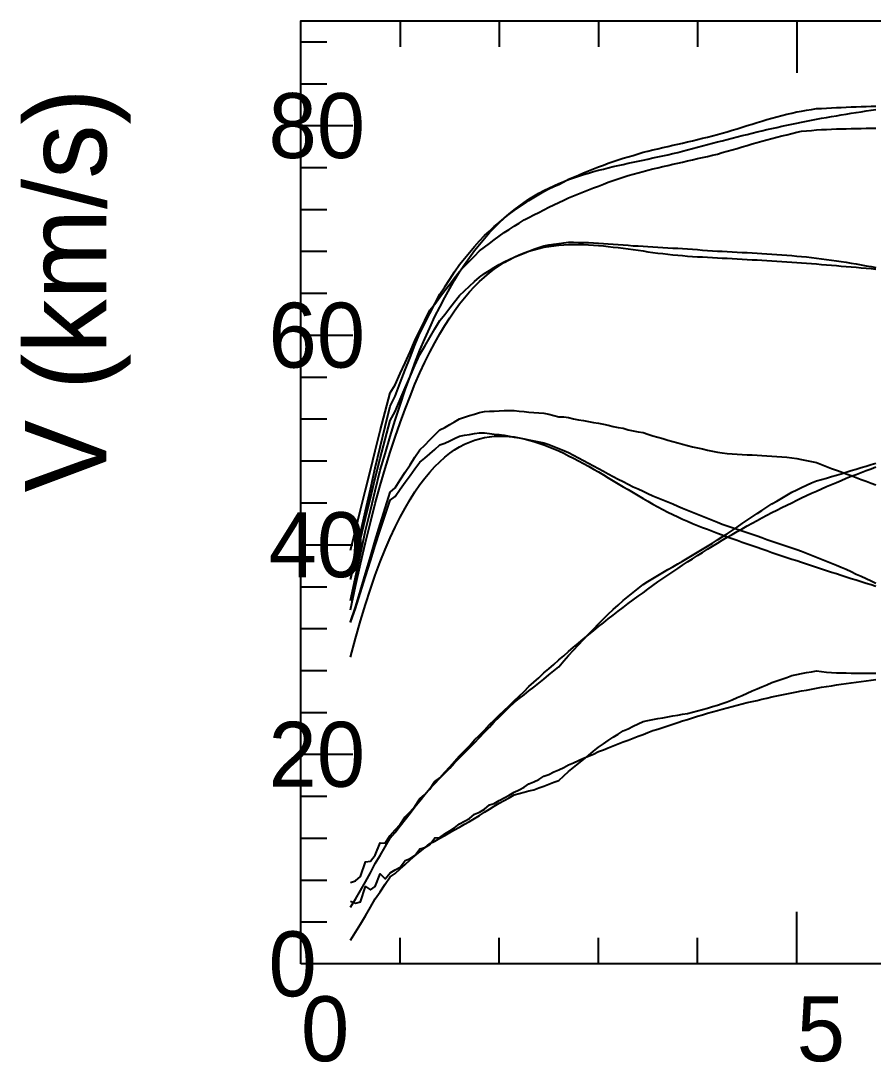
# Model space of a CAD drawing. Extents: x -35 to 179, y -35 to 142.
# Drawn here: x -34.5 to 70.5, y -12.1 to 116.2 of the extents above; entities that cross this region are included whole.
import ezdxf

# ---------------------------------------------------------------- set-up
doc = ezdxf.new("R2010")
doc.units = 0

msp = doc.modelspace()

# ---------------------------------------------------------------- linework, layer by layer
at = {"color": 0}
for p, q in [((12.22, 116.19), (12.22, 112.99)), ((24.44, 116.19), (24.44, 112.99)), ((36.66, 116.19), (36.66, 112.99)), ((48.88, 116.19), (48.88, 112.99)), ((61.1, 116.19), (61.1, 109.79)), ((0, 113.61), (3.2, 113.61)), ((0, 108.44), (3.2, 108.44)), ((0, 103.28), (6.4, 103.28)), ((0, 98.11), (3.2, 98.11)), ((0, 92.95), (3.2, 92.95)), ((0, 87.79), (3.2, 87.79)), ((0, 82.62), (3.2, 82.62)), ((0, 77.46), (6.4, 77.46)), ((0, 72.29), (3.2, 72.29)), ((0, 67.13), (3.2, 67.13)), ((0, 61.97), (3.2, 61.97)), ((0, 56.8), (3.2, 56.8)), ((0, 51.64), (6.4, 51.64)), ((0, 46.47), (3.2, 46.47)), ((0, 41.31), (3.2, 41.31)), ((0, 36.15), (3.2, 36.15)), ((0, 30.98), (3.2, 30.98)), ((0, 25.82), (6.4, 25.82)), ((0, 20.66), (3.2, 20.66)), ((0, 15.49), (3.2, 15.49)), ((0, 10.33), (3.2, 10.33)), ((0, 5.16), (3.2, 5.16)), ((61.1, 0), (61.1, 6.4)), ((12.22, 0), (12.22, 3.2)), ((24.44, 0), (24.44, 3.2)), ((36.66, 0), (36.66, 3.2)), ((48.88, 0), (48.88, 3.2))]:
    msp.add_line(p, q, dxfattribs=at)
msp.add_lwpolyline([(0, 0), (0, 116.19), (179.2, 116.19), (179.2, 0)], close=True, dxfattribs=at)
at = {"color": 4}
for points in [[(6.11, 47.87), (6.72, 50.38), (7.33, 53.1), (7.94, 55.82), (8.55, 58.48), (9.16, 61.1), (9.78, 63.67), (10.39, 66.2), (11, 68.71), (11.61, 69.96), (12.22, 71.6), (12.83, 73.18), (13.44, 74.71), (14.05, 76.21), (14.66, 77.7), (15.27, 78.91), (15.89, 80.14), (16.5, 81.32), (17.11, 82.5), (17.72, 83.4), (18.33, 84.34), (18.94, 85.26), (19.55, 86.16), (20.16, 86.92), (20.77, 87.65), (21.38, 88.38), (22, 89.09), (22.61, 89.72), (23.22, 90.28), (23.83, 90.83), (24.44, 91.36), (25.05, 91.88), (25.66, 92.35), (26.27, 92.82), (26.88, 93.24), (27.49, 93.65), (28.1, 94.03), (28.72, 94.41), (29.33, 94.79), (29.94, 95.17), (30.55, 95.49), (31.16, 95.76), (31.77, 96.03), (32.38, 96.37), (32.99, 96.69), (33.6, 96.93), (34.21, 97.19), (34.83, 97.44), (35.44, 97.7), (36.05, 97.95), (36.66, 98.19), (37.27, 98.42), (37.88, 98.63), (38.49, 98.84), (39.1, 99.05), (39.71, 99.26), (40.32, 99.43), (40.94, 99.6), (41.55, 99.81), (42.16, 100.01), (42.77, 100.14), (43.38, 100.28), (43.99, 100.43), (44.6, 100.57), (45.21, 100.71), (45.82, 100.85), (46.43, 100.99), (47.04, 101.13), (47.66, 101.27), (48.27, 101.42), (48.88, 101.57), (49.49, 101.72), (50.1, 101.86), (50.71, 102.02), (51.32, 102.17), (51.93, 102.34), (52.54, 102.52), (53.15, 102.7), (53.77, 102.89), (54.38, 103.09), (54.99, 103.28), (55.6, 103.47), (56.21, 103.65), (56.82, 103.83), (57.43, 104.02), (58.04, 104.19), (58.65, 104.35), (59.26, 104.51), (59.88, 104.67), (60.49, 104.83), (61.1, 104.96), (61.71, 105.07), (62.32, 105.18), (62.93, 105.27), (63.54, 105.37), (64.15, 105.39), (64.76, 105.43), (65.37, 105.45), (65.99, 105.49), (66.6, 105.52), (67.21, 105.56), (67.82, 105.58), (68.43, 105.6), (69.04, 105.62), (69.65, 105.64), (70.26, 105.66), (70.87, 105.68)], [(6.11, 47.36), (6.72, 49.75), (7.33, 52.33), (7.94, 54.9), (8.55, 57.39), (9.16, 59.84), (9.78, 62.26), (10.39, 64.61), (11, 66.94), (11.61, 68.07), (12.22, 69.55), (12.83, 70.98), (13.44, 72.36), (14.05, 73.72), (14.66, 75.06), (15.27, 76.11), (15.89, 77.18), (16.5, 78.23), (17.11, 79.26), (17.72, 80.02), (18.33, 80.81), (18.94, 81.58), (19.55, 82.34), (20.16, 82.94), (20.77, 83.51), (21.38, 84.07), (22, 84.61), (22.61, 85.06), (23.22, 85.44), (23.83, 85.8), (24.44, 86.15), (25.05, 86.49), (25.66, 86.77), (26.27, 87.06), (26.88, 87.32), (27.49, 87.58), (28.1, 87.82), (28.72, 88.04), (29.33, 88.26), (29.94, 88.46), (30.55, 88.6), (31.16, 88.69), (31.77, 88.77), (32.38, 88.85), (32.99, 88.92), (33.6, 88.9), (34.21, 88.89), (34.83, 88.88), (35.44, 88.86), (36.05, 88.83), (36.66, 88.8), (37.27, 88.77), (37.88, 88.73), (38.49, 88.68), (39.1, 88.64), (39.71, 88.59), (40.32, 88.53), (40.94, 88.47), (41.55, 88.45), (42.16, 88.41), (42.77, 88.37), (43.38, 88.33), (43.99, 88.3), (44.6, 88.26), (45.21, 88.23), (45.82, 88.19), (46.43, 88.16), (47.04, 88.12), (47.66, 88.08), (48.27, 88.04), (48.88, 88), (49.49, 87.95), (50.1, 87.91), (50.71, 87.86), (51.32, 87.81), (51.93, 87.79), (52.54, 87.76), (53.15, 87.73), (53.77, 87.69), (54.38, 87.66), (54.99, 87.63), (55.6, 87.59), (56.21, 87.56), (56.82, 87.52), (57.43, 87.48), (58.04, 87.44), (58.65, 87.39), (59.26, 87.35), (59.88, 87.3), (60.49, 87.26), (61.1, 87.21), (61.71, 87.15), (62.32, 87.09), (62.93, 87.02), (63.54, 86.94), (64.15, 86.87), (64.76, 86.79), (65.37, 86.7), (65.99, 86.62), (66.6, 86.53), (67.21, 86.45), (67.82, 86.34), (68.43, 86.23), (69.04, 86.13), (69.65, 86.02), (70.26, 85.91), (70.87, 85.81)], [(6.11, 6.99), (6.72, 7.99), (7.33, 9.03), (7.94, 10.1), (8.55, 11.22), (9.16, 12.35), (9.78, 13.36), (10.39, 14.43), (11, 15.47), (11.61, 16.18), (12.22, 17), (12.83, 17.8), (13.44, 18.58), (14.05, 19.35), (14.66, 20.09), (15.27, 20.85), (15.89, 21.6), (16.5, 22.21), (17.11, 22.87), (17.72, 23.49), (18.33, 24.13), (18.94, 24.76), (19.55, 25.37), (20.16, 26), (20.77, 26.62), (21.38, 27.24), (22, 27.89), (22.61, 28.53), (23.22, 29.16), (23.83, 29.81), (24.44, 30.4), (25.05, 31), (25.66, 31.61), (26.27, 32.19), (26.88, 32.68), (27.49, 33.15), (28.1, 33.62), (28.72, 34.09), (29.33, 34.58), (29.94, 35.09), (30.55, 35.61), (31.16, 36.11), (31.77, 36.61), (32.38, 37.33), (32.99, 37.98), (33.6, 38.64), (34.21, 39.3), (34.83, 39.95), (35.44, 40.6), (36.05, 41.25), (36.66, 41.89), (37.27, 42.51), (37.88, 43.07), (38.49, 43.64), (39.1, 44.21), (39.71, 44.77), (40.32, 45.25), (40.94, 45.76), (41.55, 46.24), (42.16, 46.74), (42.77, 47.11), (43.38, 47.47), (43.99, 47.85), (44.6, 48.21), (45.21, 48.57), (45.82, 48.93), (46.43, 49.27), (47.04, 49.62), (47.66, 49.97), (48.27, 50.35), (48.88, 50.72), (49.49, 51.09), (50.1, 51.45), (50.71, 51.85), (51.32, 52.23), (51.93, 52.61), (52.54, 52.99), (53.15, 53.4), (53.77, 53.82), (54.38, 54.24), (54.99, 54.65), (55.6, 55.07), (56.21, 55.47), (56.82, 55.86), (57.43, 56.27), (58.04, 56.66), (58.65, 57.02), (59.26, 57.39), (59.88, 57.74), (60.49, 58.1), (61.1, 58.41), (61.71, 58.69), (62.32, 58.97), (62.93, 59.25), (63.54, 59.52), (64.15, 59.68), (64.76, 59.85), (65.37, 60.03), (65.99, 60.2), (66.6, 60.39), (67.21, 60.58), (67.82, 60.77), (68.43, 60.95), (69.04, 61.14), (69.65, 61.33), (70.26, 61.51), (70.87, 61.7)]]:
    msp.add_lwpolyline(points, dxfattribs=at)
at = {"color": 3}
for points in [[(6.11, 44.75), (6.72, 47.65), (7.33, 50.47), (7.94, 53.41), (8.55, 55.85), (9.16, 58.29), (9.78, 60.81), (10.39, 62.83), (11, 64.98), (11.61, 66.97), (12.22, 68.84), (12.83, 70.71), (13.44, 72.38), (14.05, 73.99), (14.66, 75.6), (15.27, 77), (15.89, 78.38), (16.5, 79.76), (17.11, 80.92), (17.72, 82.1), (18.33, 83.21), (18.94, 84.24), (19.55, 85.25), (20.16, 86.16), (20.77, 87.04), (21.38, 87.89), (22, 88.64), (22.61, 89.37), (23.22, 90.09), (23.83, 90.7), (24.44, 91.31), (25.05, 91.87), (25.66, 92.4), (26.27, 92.91), (26.88, 93.36), (27.49, 93.8), (28.1, 94.22), (28.72, 94.58), (29.33, 94.94), (29.94, 95.29), (30.55, 95.58), (31.16, 95.87), (31.77, 96.14), (32.38, 96.39), (32.99, 96.63), (33.6, 96.85), (34.21, 97.05), (34.83, 97.26), (35.44, 97.43), (36.05, 97.61), (36.66, 97.78), (37.27, 97.93), (37.88, 98.08), (38.49, 98.23), (39.1, 98.37), (39.71, 98.5), (40.32, 98.63), (40.94, 98.77), (41.55, 98.9), (42.16, 99.02), (42.77, 99.15), (43.38, 99.29), (43.99, 99.41), (44.6, 99.54), (45.21, 99.68), (45.82, 99.83), (46.43, 99.98), (47.04, 100.13), (47.66, 100.29), (48.27, 100.45), (48.88, 100.61), (49.49, 100.78), (50.1, 100.94), (50.71, 101.11), (51.32, 101.26), (51.93, 101.42), (52.54, 101.58), (53.15, 101.74), (53.77, 101.89), (54.38, 102.05), (54.99, 102.2), (55.6, 102.35), (56.21, 102.49), (56.82, 102.64), (57.43, 102.79), (58.04, 102.92), (58.65, 103.06), (59.26, 103.2), (59.88, 103.32), (60.49, 103.45), (61.1, 103.58), (61.71, 103.71), (62.32, 103.83), (62.93, 103.95), (63.54, 104.06), (64.15, 104.18), (64.76, 104.29), (65.37, 104.4), (65.99, 104.5), (66.6, 104.6), (67.21, 104.7), (67.82, 104.8), (68.43, 104.9), (69.04, 104.99), (69.65, 105.08), (70.26, 105.17), (70.87, 105.25)], [(6.11, 43.62), (6.72, 46.54), (7.33, 49.3), (7.94, 51.92), (8.55, 54.39), (9.16, 56.73), (9.78, 58.95), (10.39, 61.04), (11, 63.03), (11.61, 64.9), (12.22, 66.67), (12.83, 68.34), (13.44, 69.92), (14.05, 71.41), (14.66, 72.81), (15.27, 74.12), (15.89, 75.36), (16.5, 76.52), (17.11, 77.61), (17.72, 78.63), (18.33, 79.58), (18.94, 80.47), (19.55, 81.3), (20.16, 82.07), (20.77, 82.78), (21.38, 83.44), (22, 84.05), (22.61, 84.61), (23.22, 85.12), (23.83, 85.59), (24.44, 86.02), (25.05, 86.4), (25.66, 86.75), (26.27, 87.06), (26.88, 87.34), (27.49, 87.59), (28.1, 87.8), (28.72, 87.99), (29.33, 88.15), (29.94, 88.28), (30.55, 88.39), (31.16, 88.48), (31.77, 88.55), (32.38, 88.6), (32.99, 88.63), (33.6, 88.64), (34.21, 88.64), (34.83, 88.63), (35.44, 88.6), (36.05, 88.56), (36.66, 88.51), (37.27, 88.46), (37.88, 88.39), (38.49, 88.32), (39.1, 88.25), (39.71, 88.17), (40.32, 88.09), (40.94, 88), (41.55, 87.92), (42.16, 87.83), (42.77, 87.74), (43.38, 87.66), (43.99, 87.58), (44.6, 87.5), (45.21, 87.43), (45.82, 87.36), (46.43, 87.31), (47.04, 87.26), (47.66, 87.21), (48.27, 87.17), (48.88, 87.13), (49.49, 87.1), (50.1, 87.06), (50.71, 87.03), (51.32, 87), (51.93, 86.96), (52.54, 86.93), (53.15, 86.9), (53.77, 86.87), (54.38, 86.83), (54.99, 86.8), (55.6, 86.76), (56.21, 86.73), (56.82, 86.69), (57.43, 86.65), (58.04, 86.62), (58.65, 86.58), (59.26, 86.54), (59.88, 86.5), (60.49, 86.45), (61.1, 86.41), (61.71, 86.37), (62.32, 86.32), (62.93, 86.28), (63.54, 86.23), (64.15, 86.18), (64.76, 86.13), (65.37, 86.08), (65.99, 86.03), (66.6, 85.98), (67.21, 85.93), (67.82, 85.88), (68.43, 85.82), (69.04, 85.77), (69.65, 85.72), (70.26, 85.66), (70.87, 85.6)], [(6.11, 10.02), (6.72, 10.24), (7.33, 10.78), (7.94, 12.56), (8.55, 12.67), (9.16, 13.38), (9.78, 14.93), (10.39, 14.88), (11, 15.81), (11.61, 16.51), (12.22, 17.16), (12.83, 18.13), (13.44, 18.72), (14.05, 19.38), (14.66, 20.34), (15.27, 20.86), (15.89, 21.54), (16.5, 22.48), (17.11, 22.91), (17.72, 23.62), (18.33, 24.28), (18.94, 24.92), (19.55, 25.65), (20.16, 26.25), (20.77, 26.87), (21.38, 27.6), (22, 28.16), (22.61, 28.78), (23.22, 29.5), (23.83, 30.02), (24.44, 30.63), (25.05, 31.22), (25.66, 31.81), (26.27, 32.42), (26.88, 32.98), (27.49, 33.55), (28.1, 34.17), (28.72, 34.7), (29.33, 35.25), (29.94, 35.86), (30.55, 36.36), (31.16, 36.9), (31.77, 37.44), (32.38, 37.97), (32.99, 38.5), (33.6, 39.01), (34.21, 39.53), (34.83, 40.05), (35.44, 40.54), (36.05, 41.04), (36.66, 41.56), (37.27, 42.03), (37.88, 42.5), (38.49, 42.98), (39.1, 43.45), (39.71, 43.92), (40.32, 44.38), (40.94, 44.84), (41.55, 45.3), (42.16, 45.73), (42.77, 46.17), (43.38, 46.62), (43.99, 47.05), (44.6, 47.47), (45.21, 47.89), (45.82, 48.31), (46.43, 48.72), (47.04, 49.12), (47.66, 49.52), (48.27, 49.92), (48.88, 50.31), (49.49, 50.69), (50.1, 51.08), (50.71, 51.46), (51.32, 51.82), (51.93, 52.19), (52.54, 52.56), (53.15, 52.91), (53.77, 53.26), (54.38, 53.61), (54.99, 53.95), (55.6, 54.29), (56.21, 54.62), (56.82, 54.95), (57.43, 55.28), (58.04, 55.59), (58.65, 55.91), (59.26, 56.22), (59.88, 56.52), (60.49, 56.82), (61.1, 57.12), (61.71, 57.41), (62.32, 57.69), (62.93, 57.98), (63.54, 58.25), (64.15, 58.53), (64.76, 58.8), (65.37, 59.06), (65.99, 59.32), (66.6, 59.57), (67.21, 59.82), (67.82, 60.07), (68.43, 60.31), (69.04, 60.55), (69.65, 60.78), (70.26, 61.01), (70.87, 61.24)]]:
    msp.add_lwpolyline(points, dxfattribs=at)
at = {"color": 6}
for points in [[(6.11, 50.97), (6.72, 53.38), (7.33, 55.94), (7.94, 58.41), (8.55, 60.82), (9.16, 63.2), (9.78, 65.66), (10.39, 68.03), (11, 70.35), (11.61, 71.35), (12.22, 72.72), (12.83, 74.05), (13.44, 75.39), (14.05, 76.74), (14.66, 78.02), (15.27, 79.27), (15.89, 80.52), (16.5, 81.27), (17.11, 82.12), (17.72, 82.96), (18.33, 83.73), (18.94, 84.52), (19.55, 85.3), (20.16, 85.94), (20.77, 86.58), (21.38, 87.21), (22, 87.84), (22.61, 88.3), (23.22, 88.76), (23.83, 89.22), (24.44, 89.67), (25.05, 90.09), (25.66, 90.48), (26.27, 90.87), (26.88, 91.26), (27.49, 91.65), (28.1, 91.95), (28.72, 92.27), (29.33, 92.59), (29.94, 92.91), (30.55, 93.21), (31.16, 93.5), (31.77, 93.8), (32.38, 94.1), (32.99, 94.37), (33.6, 94.62), (34.21, 94.87), (34.83, 95.12), (35.44, 95.38), (36.05, 95.6), (36.66, 95.83), (37.27, 96.06), (37.88, 96.3), (38.49, 96.5), (39.1, 96.7), (39.71, 96.91), (40.32, 97.11), (40.94, 97.29), (41.55, 97.46), (42.16, 97.62), (42.77, 97.79), (43.38, 97.96), (43.99, 98.09), (44.6, 98.23), (45.21, 98.37), (45.82, 98.51), (46.43, 98.65), (47.04, 98.79), (47.66, 98.93), (48.27, 99.08), (48.88, 99.21), (49.49, 99.35), (50.1, 99.49), (50.71, 99.62), (51.32, 99.76), (51.93, 99.95), (52.54, 100.12), (53.15, 100.3), (53.77, 100.47), (54.38, 100.65), (54.99, 100.84), (55.6, 101.02), (56.21, 101.2), (56.82, 101.37), (57.43, 101.53), (58.04, 101.69), (58.65, 101.85), (59.26, 102.01), (59.88, 102.15), (60.49, 102.3), (61.1, 102.45), (61.71, 102.6), (62.32, 102.64), (62.93, 102.69), (63.54, 102.74), (64.15, 102.79), (64.76, 102.81), (65.37, 102.84), (65.99, 102.86), (66.6, 102.88), (67.21, 102.9), (67.82, 102.91), (68.43, 102.93), (69.04, 102.94), (69.65, 102.95), (70.26, 102.97), (70.87, 102.98)], [(6.11, 2.92), (6.72, 3.9), (7.33, 4.88), (7.94, 5.92), (8.55, 6.97), (9.16, 8.02), (9.78, 8.88), (10.39, 9.8), (11, 10.72), (11.61, 11.12), (12.22, 11.69), (12.83, 12.26), (13.44, 12.8), (14.05, 13.3), (14.66, 13.81), (15.27, 14.31), (15.89, 14.82), (16.5, 15.13), (17.11, 15.48), (17.72, 15.83), (18.33, 16.18), (18.94, 16.52), (19.55, 16.86), (20.16, 17.2), (20.77, 17.54), (21.38, 17.91), (22, 18.29), (22.61, 18.67), (23.22, 19.06), (23.83, 19.44), (24.44, 19.78), (25.05, 20.12), (25.66, 20.47), (26.27, 20.81), (26.88, 20.99), (27.49, 21.15), (28.1, 21.31), (28.72, 21.46), (29.33, 21.67), (29.94, 21.9), (30.55, 22.14), (31.16, 22.37), (31.77, 22.61), (32.38, 23.18), (32.99, 23.68), (33.6, 24.18), (34.21, 24.68), (34.83, 25.18), (35.44, 25.69), (36.05, 26.19), (36.66, 26.69), (37.27, 27.12), (37.88, 27.52), (38.49, 27.91), (39.1, 28.3), (39.71, 28.7), (40.32, 28.97), (40.94, 29.27), (41.55, 29.57), (42.16, 29.87), (42.77, 29.99), (43.38, 30.1), (43.99, 30.21), (44.6, 30.33), (45.21, 30.44), (45.82, 30.54), (46.43, 30.65), (47.04, 30.75), (47.66, 30.86), (48.27, 31.03), (48.88, 31.18), (49.49, 31.34), (50.1, 31.49), (50.71, 31.69), (51.32, 31.88), (51.93, 32.08), (52.54, 32.27), (53.15, 32.52), (53.77, 32.8), (54.38, 33.07), (54.99, 33.35), (55.6, 33.62), (56.21, 33.88), (56.82, 34.13), (57.43, 34.39), (58.04, 34.65), (58.65, 34.87), (59.26, 35.09), (59.88, 35.3), (60.49, 35.52), (61.1, 35.66), (61.71, 35.77), (62.32, 35.88), (62.93, 35.99), (63.54, 36.1), (64.15, 36), (64.76, 35.95), (65.37, 35.9), (65.99, 35.86), (66.6, 35.85), (67.21, 35.84), (67.82, 35.82), (68.43, 35.81), (69.04, 35.81), (69.65, 35.81), (70.26, 35.81), (70.87, 35.81)]]:
    msp.add_lwpolyline(points, dxfattribs=at)
at = {"color": 1}
msp.add_lwpolyline([(6.11, 42.14), (6.72, 43.94), (7.33, 46), (7.94, 48.09), (8.55, 50.13), (9.16, 52.16), (9.78, 54.17), (10.39, 56.14), (11, 58.13), (11.61, 58.65), (12.22, 59.64), (12.83, 60.59), (13.44, 61.5), (14.05, 62.41), (14.66, 63.32), (15.27, 63.92), (15.89, 64.56), (16.5, 65.17), (17.11, 65.78), (17.72, 66.08), (18.33, 66.44), (18.94, 66.8), (19.55, 67.17), (20.16, 67.36), (20.77, 67.55), (21.38, 67.74), (22, 67.94), (22.61, 68.04), (23.22, 68.08), (23.83, 68.11), (24.44, 68.14), (25.05, 68.17), (25.66, 68.16), (26.27, 68.16), (26.88, 68.11), (27.49, 68.05), (28.1, 67.98), (28.72, 67.92), (29.33, 67.87), (29.94, 67.83), (30.55, 67.72), (31.16, 67.56), (31.77, 67.41), (32.38, 67.38), (32.99, 67.32), (33.6, 67.17), (34.21, 67.04), (34.83, 66.93), (35.44, 66.81), (36.05, 66.71), (36.66, 66.61), (37.27, 66.49), (37.88, 66.35), (38.49, 66.22), (39.1, 66.1), (39.71, 65.98), (40.32, 65.81), (40.94, 65.66), (41.55, 65.56), (42.16, 65.45), (42.77, 65.25), (43.38, 65.06), (43.99, 64.89), (44.6, 64.71), (45.21, 64.54), (45.82, 64.36), (46.43, 64.19), (47.04, 64.03), (47.66, 63.86), (48.27, 63.72), (48.88, 63.58), (49.49, 63.44), (50.1, 63.3), (50.71, 63.18), (51.32, 63.06), (51.93, 62.97), (52.54, 62.89), (53.15, 62.84), (53.77, 62.79), (54.38, 62.76), (54.99, 62.73), (55.6, 62.7), (56.21, 62.67), (56.82, 62.63), (57.43, 62.6), (58.04, 62.57), (58.65, 62.51), (59.26, 62.46), (59.88, 62.41), (60.49, 62.36), (61.1, 62.27), (61.71, 62.16), (62.32, 62.03), (62.93, 61.9), (63.54, 61.77), (64.15, 61.51), (64.76, 61.28), (65.37, 61.05), (65.99, 60.81), (66.6, 60.6), (67.21, 60.39), (67.82, 60.15), (68.43, 59.91), (69.04, 59.68), (69.65, 59.46), (70.26, 59.23), (70.87, 59.01)], dxfattribs=at)
at = {"color": 2}
for points in [[(6.11, 42.14), (6.72, 43.94), (7.33, 46), (7.94, 48.09), (8.55, 50.13), (9.16, 52.16), (9.78, 54.17), (10.39, 56.14), (11, 58.13), (11.61, 58.65), (12.22, 59.64), (12.83, 60.59), (13.44, 61.5), (14.05, 62.41), (14.66, 63.32), (15.27, 63.92), (15.89, 64.56), (16.5, 65.17), (17.11, 65.78), (17.72, 66.08), (18.33, 66.44), (18.94, 66.8), (19.55, 67.17), (20.16, 67.36), (20.77, 67.55), (21.38, 67.74), (22, 67.94), (22.61, 68.04), (23.22, 68.08), (23.83, 68.11), (24.44, 68.14), (25.05, 68.17), (25.66, 68.16), (26.27, 68.16), (26.88, 68.11), (27.49, 68.05), (28.1, 67.98), (28.72, 67.92), (29.33, 67.87), (29.94, 67.83), (30.55, 67.72), (31.16, 67.56), (31.77, 67.41), (32.38, 67.38), (32.99, 67.32), (33.6, 67.17), (34.21, 67.04), (34.83, 66.93), (35.44, 66.81), (36.05, 66.71), (36.66, 66.61), (37.27, 66.49), (37.88, 66.35), (38.49, 66.22), (39.1, 66.1), (39.71, 65.98), (40.32, 65.81), (40.94, 65.66), (41.55, 65.56), (42.16, 65.45), (42.77, 65.25), (43.38, 65.06), (43.99, 64.89), (44.6, 64.71), (45.21, 64.54), (45.82, 64.36), (46.43, 64.19), (47.04, 64.03), (47.66, 63.86), (48.27, 63.72), (48.88, 63.58), (49.49, 63.44), (50.1, 63.3), (50.71, 63.18), (51.32, 63.06), (51.93, 62.97), (52.54, 62.89), (53.15, 62.84), (53.77, 62.79), (54.38, 62.76), (54.99, 62.73), (55.6, 62.7), (56.21, 62.67), (56.82, 62.63), (57.43, 62.6), (58.04, 62.57), (58.65, 62.51), (59.26, 62.46), (59.88, 62.41), (60.49, 62.36), (61.1, 62.27), (61.71, 62.16), (62.32, 62.03), (62.93, 61.9), (63.54, 61.77), (64.15, 61.51), (64.76, 61.28), (65.37, 61.05), (65.99, 60.81), (66.6, 60.6), (67.21, 60.39), (67.82, 60.15), (68.43, 59.91), (69.04, 59.68), (69.65, 59.46), (70.26, 59.23), (70.87, 59.01)], [(6.11, 37.77), (6.72, 40.09), (7.33, 42.25), (7.94, 44.26), (8.55, 46.15), (9.16, 47.9), (9.78, 49.54), (10.39, 51.06), (11, 52.48), (11.61, 53.8), (12.22, 55.02), (12.83, 56.16), (13.44, 57.2), (14.05, 58.16), (14.66, 59.05), (15.27, 59.86), (15.89, 60.59), (16.5, 61.26), (17.11, 61.87), (17.72, 62.41), (18.33, 62.9), (18.94, 63.32), (19.55, 63.7), (20.16, 64.02), (20.77, 64.29), (21.38, 64.52), (22, 64.7), (22.61, 64.84), (23.22, 64.94), (23.83, 65.01), (24.44, 65.03), (25.05, 65.02), (25.66, 64.98), (26.27, 64.92), (26.88, 64.82), (27.49, 64.69), (28.1, 64.54), (28.72, 64.37), (29.33, 64.17), (29.94, 63.95), (30.55, 63.72), (31.16, 63.46), (31.77, 63.19), (32.38, 62.91), (32.99, 62.61), (33.6, 62.3), (34.21, 61.98), (34.83, 61.64), (35.44, 61.3), (36.05, 60.96), (36.66, 60.61), (37.27, 60.25), (37.88, 59.89), (38.49, 59.52), (39.1, 59.16), (39.71, 58.79), (40.32, 58.43), (40.94, 58.06), (41.55, 57.7), (42.16, 57.34), (42.77, 56.99), (43.38, 56.65), (43.99, 56.31), (44.6, 55.98), (45.21, 55.66), (45.82, 55.35), (46.43, 55.07), (47.04, 54.79), (47.66, 54.53), (48.27, 54.27), (48.88, 54.02), (49.49, 53.78), (50.1, 53.54), (50.71, 53.31), (51.32, 53.08), (51.93, 52.85), (52.54, 52.63), (53.15, 52.4), (53.77, 52.19), (54.38, 51.97), (54.99, 51.75), (55.6, 51.54), (56.21, 51.33), (56.82, 51.12), (57.43, 50.91), (58.04, 50.7), (58.65, 50.49), (59.26, 50.29), (59.88, 50.08), (60.49, 49.88), (61.1, 49.68), (61.71, 49.47), (62.32, 49.27), (62.93, 49.07), (63.54, 48.87), (64.15, 48.67), (64.76, 48.47), (65.37, 48.27), (65.99, 48.08), (66.6, 47.88), (67.21, 47.69), (67.82, 47.49), (68.43, 47.3), (69.04, 47.1), (69.65, 46.91), (70.26, 46.72), (70.87, 46.53)], [(6.11, 7.74), (6.72, 7.49), (7.33, 7.65), (7.94, 9.52), (8.55, 9.11), (9.16, 9.53), (9.78, 11.11), (10.39, 10.46), (11, 11.2), (11.61, 11.6), (12.22, 11.93), (12.83, 12.74), (13.44, 13), (14.05, 13.36), (14.66, 14.17), (15.27, 14.32), (15.89, 14.72), (16.5, 15.52), (17.11, 15.55), (17.72, 16.03), (18.33, 16.4), (18.94, 16.75), (19.55, 17.27), (20.16, 17.57), (20.77, 17.92), (21.38, 18.45), (22, 18.7), (22.61, 19.05), (23.22, 19.58), (23.83, 19.76), (24.44, 20.13), (25.05, 20.46), (25.66, 20.78), (26.27, 21.17), (26.88, 21.46), (27.49, 21.77), (28.1, 22.17), (28.72, 22.42), (29.33, 22.72), (29.94, 23.12), (30.55, 23.33), (31.16, 23.64), (31.77, 23.92), (32.38, 24.2), (32.99, 24.51), (33.6, 24.77), (34.21, 25.04), (34.83, 25.36), (35.44, 25.59), (36.05, 25.85), (36.66, 26.16), (37.27, 26.37), (37.88, 26.62), (38.49, 26.86), (39.1, 27.1), (39.71, 27.36), (40.32, 27.58), (40.94, 27.81), (41.55, 28.06), (42.16, 28.27), (42.77, 28.49), (43.38, 28.74), (43.99, 28.92), (44.6, 29.13), (45.21, 29.34), (45.82, 29.54), (46.43, 29.75), (47.04, 29.93), (47.66, 30.12), (48.27, 30.33), (48.88, 30.5), (49.49, 30.68), (50.1, 30.88), (50.71, 31.04), (51.32, 31.21), (51.93, 31.38), (52.54, 31.54), (53.15, 31.71), (53.77, 31.86), (54.38, 32.02), (54.99, 32.18), (55.6, 32.32), (56.21, 32.46), (56.82, 32.62), (57.43, 32.75), (58.04, 32.88), (58.65, 33.01), (59.26, 33.15), (59.88, 33.27), (60.49, 33.39), (61.1, 33.51), (61.71, 33.64), (62.32, 33.74), (62.93, 33.85), (63.54, 33.97), (64.15, 34.07), (64.76, 34.17), (65.37, 34.26), (65.99, 34.36), (66.6, 34.45), (67.21, 34.54), (67.82, 34.63), (68.43, 34.71), (69.04, 34.79), (69.65, 34.87), (70.26, 34.95), (70.87, 35.02)]]:
    msp.add_lwpolyline(points, dxfattribs=at)
at = {"color": 5}
msp.add_lwpolyline([(6.11, 42.04), (6.72, 43.77), (7.33, 45.74), (7.94, 47.72), (8.55, 49.64), (9.16, 51.54), (9.78, 53.43), (10.39, 55.28), (11, 57.13), (11.61, 57.58), (12.22, 58.48), (12.83, 59.34), (13.44, 60.16), (14.05, 60.98), (14.66, 61.8), (15.27, 62.29), (15.89, 62.84), (16.5, 63.38), (17.11, 63.93), (17.72, 64.15), (18.33, 64.44), (18.94, 64.73), (19.55, 65.02), (20.16, 65.13), (20.77, 65.23), (21.38, 65.33), (22, 65.43), (22.61, 65.43), (23.22, 65.36), (23.83, 65.28), (24.44, 65.21), (25.05, 65.14), (25.66, 65.01), (26.27, 64.9), (26.88, 64.79), (27.49, 64.68), (28.1, 64.56), (28.72, 64.44), (29.33, 64.32), (29.94, 64.2), (30.55, 64), (31.16, 63.75), (31.77, 63.51), (32.38, 63.26), (32.99, 63.02), (33.6, 62.66), (34.21, 62.33), (34.83, 62.01), (35.44, 61.68), (36.05, 61.35), (36.66, 61.03), (37.27, 60.7), (37.88, 60.38), (38.49, 60.05), (39.1, 59.73), (39.71, 59.41), (40.32, 59.09), (40.94, 58.77), (41.55, 58.51), (42.16, 58.23), (42.77, 57.95), (43.38, 57.68), (43.99, 57.42), (44.6, 57.17), (45.21, 56.91), (45.82, 56.66), (46.43, 56.41), (47.04, 56.16), (47.66, 55.91), (48.27, 55.66), (48.88, 55.41), (49.49, 55.16), (50.1, 54.91), (50.71, 54.66), (51.32, 54.41), (51.93, 54.19), (52.54, 53.98), (53.15, 53.77), (53.77, 53.55), (54.38, 53.34), (54.99, 53.13), (55.6, 52.93), (56.21, 52.72), (56.82, 52.51), (57.43, 52.3), (58.04, 52.09), (58.65, 51.88), (59.26, 51.67), (59.88, 51.47), (60.49, 51.26), (61.1, 51.05), (61.71, 50.84), (62.32, 50.6), (62.93, 50.36), (63.54, 50.12), (64.15, 49.88), (64.76, 49.63), (65.37, 49.37), (65.99, 49.12), (66.6, 48.86), (67.21, 48.61), (67.82, 48.32), (68.43, 48.03), (69.04, 47.75), (69.65, 47.46), (70.26, 47.18), (70.87, 46.9)], dxfattribs=at)

# ---------------------------------------------------------------- texts
at = {"color": 0}
msp.add_text('V (km/s)', height=10, rotation=90, dxfattribs=at).set_placement((-24, 58.09))
for s, p in [('80', (-4, 99.28)), ('60', (-4, 73.46)), ('40', (-4, 47.64)), ('20', (-4, 21.82)), ('0', (-4, -4)), ('0', (0, -12)), ('5', (61.1, -12))]:
    msp.add_text(s, height=8, dxfattribs=at).set_placement(p)

doc.saveas('drawing.dxf')
